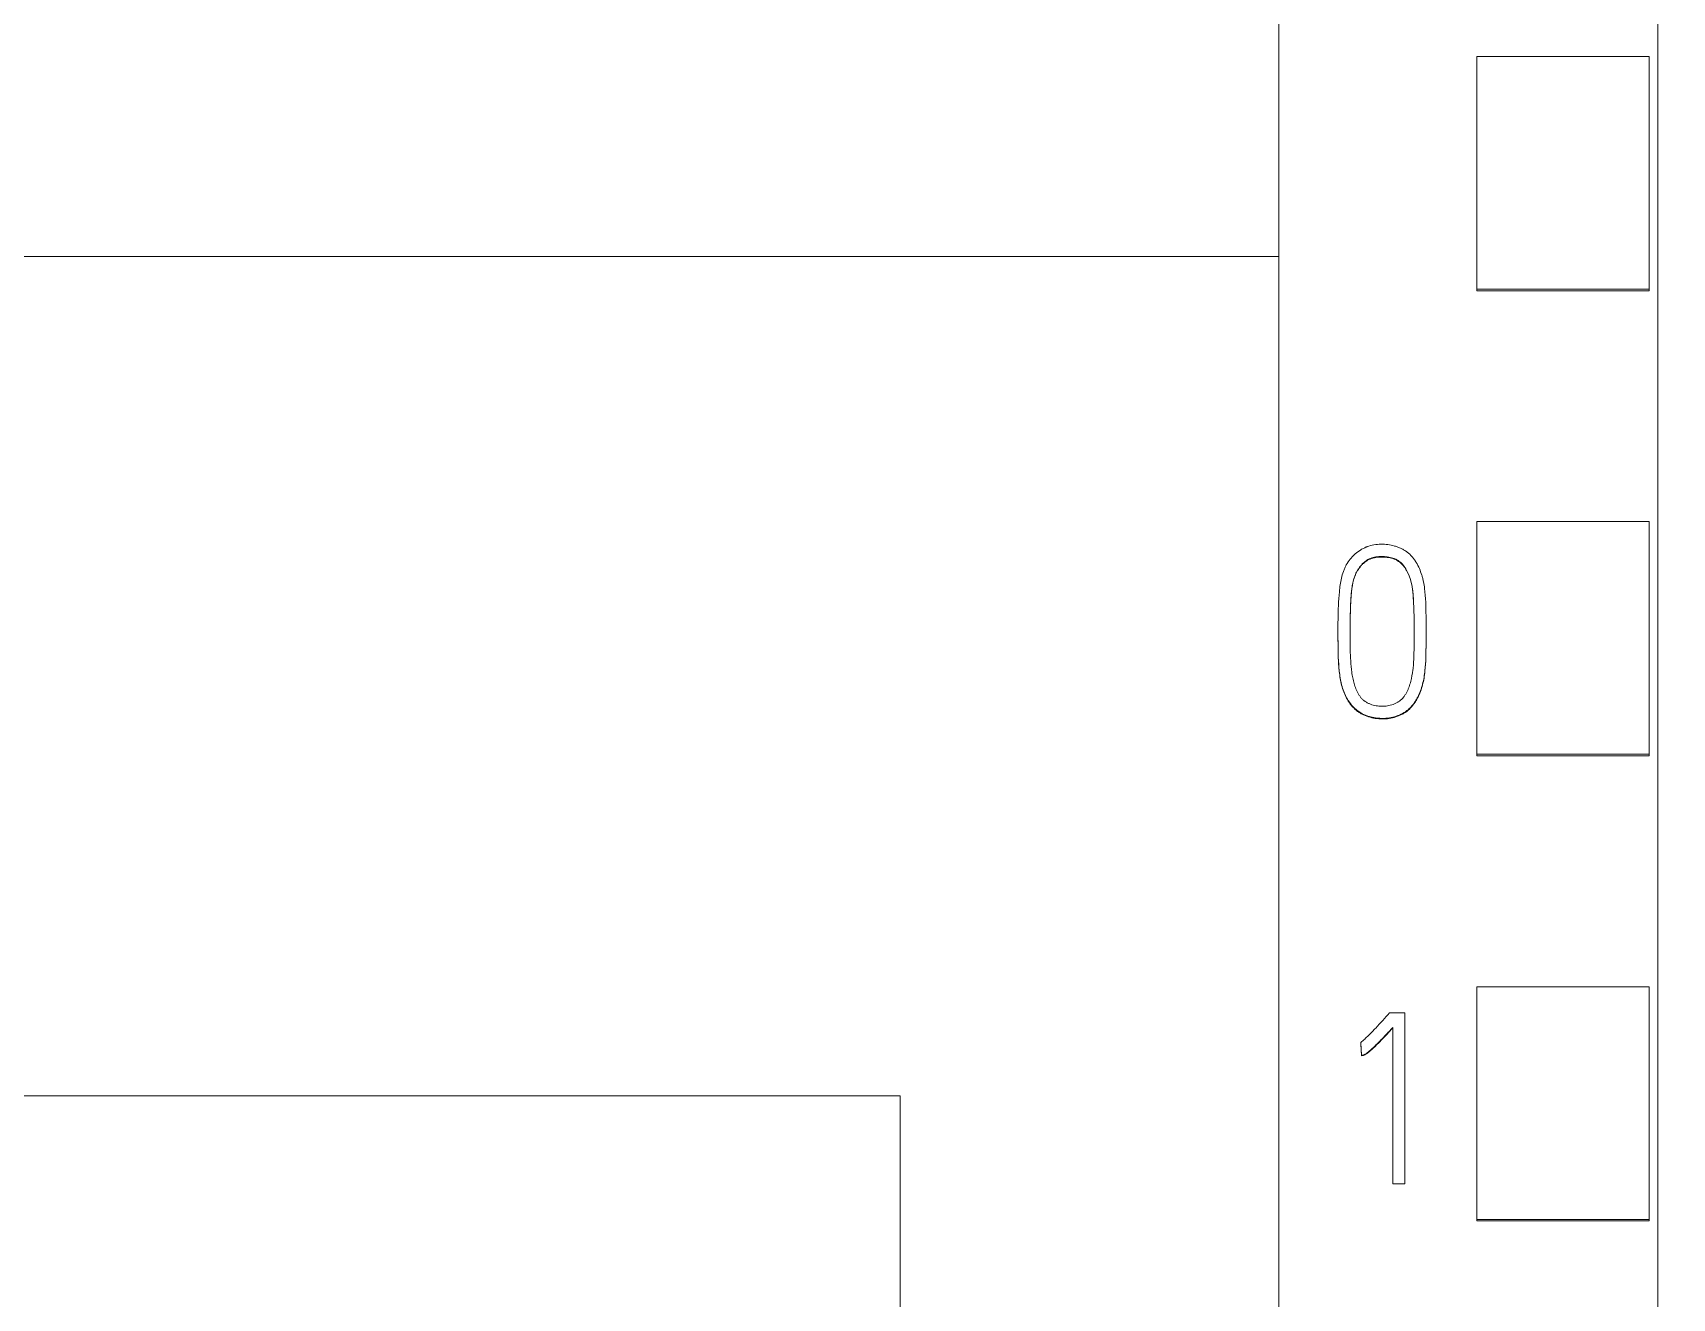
# Model space of a CAD drawing. Header units: millimetres. Extents: x 42151 to 59780, y 37376 to 44547.
# Drawn here: x 47911.75 to 47930.8, y 43239.3 to 43253.99 of the extents above; entities that cross this region are included whole.
import ezdxf

# ---------------------------------------------------------------- set-up
doc = ezdxf.new("R2010")
doc.units = ezdxf.units.MM
doc.set_wipeout_variables(frame=1)
doc.layers.add('000-PI-Oprema', color=30, linetype='Continuous', lineweight=5)
doc.layers.add('SI-ORMAR-Oprema', color=30, linetype='Continuous', lineweight=5)
doc.layers.add('004-PI-DIN Šina', color=3, linetype='Continuous')

# ---------------------------------------------------------------- blocks, each defined once
blk = doc.blocks.new('6ES7513-1AM03-0AB0')
blk.add_wipeout([(-17.4, 66.85), (17.4, 66.85), (17.4, -80.15), (-17.4, -80.15)]).dxf.layer = 'SI-ORMAR-Oprema'
at = {"layer": 'SI-ORMAR-Oprema', "linetype": 'Continuous'}
for p, q in [((17.4, 0), (17.4, 56.125)), ((17.4, 0), (-17.4, 0)), ((17.4, -65.15), (17.4, 0)), ((-13, -9.75), (13, -9.75)), ((13, -9.75), (13, -59.6))]:
    blk.add_line(p, q, dxfattribs=at)
blk = doc.blocks.new('6ES7521-1BL00-0AB0')
at = {"layer": 'SI-ORMAR-Oprema'}
for p, q in [((-18.125, 16.329), (-18.125, -1.738)), ((-29.725, 15.837), (-29.725, 0.893)), ((-25.26, 0.893), (-29.725, 0.893)), ((-25.26, 0.893), (-25.26, -3.943)), ((-23.39, 0.893), (-23.39, -3.943)), ((-18.125, 0.893), (-23.39, 0.893)), ((-18.125, -1.738), (-18.125, -7.528)), ((-29.725, -1.926), (-29.725, -3.719)), ((-25.26, -1.926), (-29.725, -1.926)), ((-18.125, -1.926), (-23.39, -1.926)), ((-28.253, -3.719), (-28.253, -2.349)), ((-28.253, -2.349), (-25.26, -2.349)), ((-23.39, -2.349), (-18.125, -2.349)), ((-28.253, -2.771), (-25.26, -2.771)), ((-28.253, -2.771), (-25.26, -2.771)), ((-23.39, -2.771), (-20.774, -2.771)), ((-23.39, -2.771), (-18.125, -2.771)), ((-20.774, -3.31), (-20.774, -2.771)), ((-20.774, -2.771), (-18.125, -2.771)), ((-20.774, -5.657), (-20.774, -3.31)), ((-20.774, -3.31), (-18.125, -3.31)), ((-29.725, -3.719), (-29.725, -41.071)), ((-28.253, -3.719), (-29.725, -3.719)), ((-25.26, -3.943), (-25.26, -4.62)), ((-25.26, -3.943), (-23.39, -3.943)), ((-23.39, -3.943), (-23.39, -4.62)), ((-25.26, -4.62), (-23.39, -4.62)), ((-25.26, -4.771), (-23.39, -4.771)), ((-20.774, -5.657), (-18.125, -5.657)), ((-27.275, -6.646), (-27.275, -7.846)), ((-21.425, -6.646), (-27.275, -6.646)), ((-21.425, -7.846), (-21.425, -6.646)), ((-18.125, -7.528), (-18.125, -41.098)), ((-27.275, -7.846), (-21.425, -7.846)), ((-26.525, -7.846), (-26.525, -37.796)), ((-22.175, -37.796), (-22.175, -7.846)), ((-25.6, -9.659), (-25.6, -8.684)), ((-25.6, -8.684), (-24.9, -8.684)), ((-24.9, -8.684), (-24.9, -9.659)), ((-23.8, -9.659), (-23.8, -8.684)), ((-23.8, -8.684), (-23.1, -8.684)), ((-23.1, -8.684), (-23.1, -9.659)), ((-24.9, -9.659), (-25.6, -9.659)), ((-23.1, -9.659), (-23.8, -9.659))]:
    blk.add_line(p, q, dxfattribs=at)
for points in [[(-29.725, 0.893), (-29.725, 0.372), (-29.725, -0.775), (-29.725, -1.686), (-29.725, -1.926)], [(-25.26, -4.62), (-25.26, -4.653), (-25.26, -4.709), (-25.26, -4.76), (-25.26, -4.771), (-25.26, -4.771)], [(-23.39, -4.62), (-23.39, -4.653), (-23.39, -4.709), (-23.39, -4.76), (-23.39, -4.771), (-23.39, -4.771)]]:
    blk.add_open_spline(points, degree=3, dxfattribs=at)
blk.add_wipeout([(-17.4, 69.029), (17.4, 69.029), (17.4, -77.971), (-17.4, -77.971)]).dxf.layer = 'SI-ORMAR-Oprema'
blk.add_wipeout([(-17.4, 69.029), (17.4, 69.029), (17.4, -77.971), (-17.4, -77.971)]).dxf.layer = 'SI-ORMAR-Oprema'
for p, q in [((-17.4, 56.709), (-17.4, -56.709)), ((-13, 54.429), (-13, -54.387)), ((-15.1, 1.797), (-15.1, 4.499)), ((-13.1, 4.499), (-15.1, 4.499)), ((-13.1, 1.797), (-13.1, 4.499)), ((-15.1, 1.778), (-15.1, 1.797)), ((-13.1, 1.797), (-15.1, 1.797)), ((-13.1, 1.778), (-15.1, 1.778)), ((-13.1, 1.778), (-13.1, 1.797)), ((-15.1, -3.604), (-15.1, -0.902)), ((-13.1, -0.902), (-15.1, -0.902)), ((-13.1, -3.604), (-13.1, -0.902)), ((-17.4, -1.738), (-18.125, -1.738)), ((-16.715, -2.164), (-16.715, -2.17)), ((-15.691, -2.212), (-15.691, -2.206)), ((-15.1, -3.622), (-15.1, -3.604)), ((-13.1, -3.604), (-15.1, -3.604)), ((-13.1, -3.622), (-13.1, -3.604)), ((-13.1, -3.622), (-15.1, -3.622)), ((-15.1, -9.006), (-15.1, -6.304)), ((-13.1, -6.304), (-15.1, -6.304)), ((-13.1, -9.006), (-13.1, -6.304)), ((-15.939, -6.606), (-16.114, -6.606)), ((-15.939, -8.594), (-15.939, -6.606)), ((-16.078, -6.777), (-16.078, -8.594)), ((-16.45, -6.951), (-16.45, -6.957)), ((-16.441, -7.099), (-16.441, -7.105)), ((-17.4, -7.528), (-18.125, -7.528)), ((-16.078, -8.594), (-15.939, -8.594)), ((-15.1, -9.022), (-15.1, -9.006)), ((-13.1, -9.006), (-15.1, -9.006)), ((-13.1, -9.022), (-15.1, -9.022)), ((-13.1, -9.022), (-13.1, -9.006))]:
    blk.add_line(p, q, dxfattribs=at)
for points, knots in [([(-16.374, -1.192), (-16.348, -1.183), (-16.322, -1.176), (-16.27, -1.166), (-16.243, -1.164), (-16.188, -1.163), (-16.162, -1.165), (-16.108, -1.172), (-16.082, -1.177), (-16.043, -1.189), (-16.03, -1.193), (-16.005, -1.203), (-15.98, -1.213), (-15.956, -1.226), (-15.939, -1.236), (-15.933, -1.24), (-15.922, -1.247), (-15.917, -1.251), (-15.89, -1.272), (-15.87, -1.29), (-15.844, -1.321), (-15.836, -1.331), (-15.82, -1.353), (-15.812, -1.364), (-15.791, -1.399), (-15.779, -1.423), (-15.758, -1.472), (-15.749, -1.497), (-15.737, -1.536), (-15.733, -1.549), (-15.727, -1.575), (-15.718, -1.614), (-15.703, -1.705), (-15.698, -1.784), (-15.693, -1.89), (-15.692, -1.943), (-15.691, -2.049), (-15.691, -2.102), (-15.691, -2.208), (-15.691, -2.314), (-15.692, -2.42), (-15.696, -2.526), (-15.698, -2.579), (-15.709, -2.684), (-15.718, -2.737), (-15.735, -2.802), (-15.738, -2.815), (-15.747, -2.841), (-15.751, -2.853), (-15.765, -2.891), (-15.776, -2.916), (-15.794, -2.952), (-15.801, -2.964), (-15.815, -2.987), (-15.822, -2.998), (-15.845, -3.031), (-15.863, -3.052), (-15.892, -3.08), (-15.902, -3.088), (-15.918, -3.101), (-15.923, -3.105), (-15.935, -3.113), (-15.94, -3.116), (-15.969, -3.134), (-15.993, -3.146), (-16.031, -3.16), (-16.044, -3.165), (-16.07, -3.172), (-16.084, -3.175), (-16.123, -3.183), (-16.15, -3.186), (-16.19, -3.187), (-16.204, -3.187), (-16.231, -3.186), (-16.245, -3.185), (-16.285, -3.181), (-16.312, -3.176), (-16.351, -3.166), (-16.363, -3.162), (-16.389, -3.153), (-16.402, -3.147), (-16.439, -3.13), (-16.462, -3.117), (-16.495, -3.093), (-16.505, -3.084), (-16.526, -3.066), (-16.535, -3.057), (-16.563, -3.027), (-16.579, -3.005), (-16.601, -2.971), (-16.608, -2.959), (-16.621, -2.935), (-16.627, -2.923), (-16.643, -2.887), (-16.653, -2.861), (-16.665, -2.823), (-16.669, -2.81), (-16.675, -2.784), (-16.678, -2.77), (-16.687, -2.731), (-16.691, -2.704), (-16.709, -2.571), (-16.712, -2.464), (-16.714, -2.304), (-16.715, -2.25), (-16.715, -2.143), (-16.715, -2.09), (-16.713, -1.982), (-16.712, -1.929), (-16.707, -1.822), (-16.704, -1.769), (-16.693, -1.663), (-16.686, -1.61), (-16.668, -1.532), (-16.661, -1.506), (-16.647, -1.467), (-16.642, -1.454), (-16.631, -1.429), (-16.625, -1.417), (-16.605, -1.381), (-16.59, -1.358), (-16.564, -1.326), (-16.554, -1.315), (-16.535, -1.295), (-16.525, -1.286), (-16.494, -1.259), (-16.472, -1.243), (-16.437, -1.221), (-16.424, -1.215), (-16.406, -1.206), (-16.396, -1.201), (-16.385, -1.197), (-16.38, -1.195), (-16.377, -1.193), (-16.375, -1.193), (-16.374, -1.192)], [0, 0, 0, 0, 0.015625, 0.015625, 0.03125, 0.03125, 0.046875, 0.046875, 0.0625, 0.0625, 0.070313, 0.070313, 0.078125, 0.085938, 0.085938, 0.089844, 0.089844, 0.09375, 0.09375, 0.109375, 0.109375, 0.117188, 0.117188, 0.125, 0.125, 0.140625, 0.140625, 0.15625, 0.15625, 0.164063, 0.164063, 0.171875, 0.1875, 0.21875, 0.21875, 0.25, 0.25, 0.28125, 0.28125, 0.3125, 0.34375, 0.34375, 0.375, 0.375, 0.40625, 0.40625, 0.414063, 0.414063, 0.421875, 0.421875, 0.4375, 0.4375, 0.445313, 0.445313, 0.453125, 0.453125, 0.46875, 0.46875, 0.476563, 0.476563, 0.480469, 0.480469, 0.484375, 0.484375, 0.5, 0.5, 0.507813, 0.507813, 0.515625, 0.515625, 0.53125, 0.53125, 0.539063, 0.539063, 0.546875, 0.546875, 0.5625, 0.5625, 0.570313, 0.570313, 0.578125, 0.578125, 0.59375, 0.59375, 0.601563, 0.601563, 0.609375, 0.609375, 0.625, 0.625, 0.632813, 0.632813, 0.640625, 0.640625, 0.65625, 0.65625, 0.664063, 0.664063, 0.671875, 0.671875, 0.6875, 0.6875, 0.75, 0.75, 0.78125, 0.78125, 0.8125, 0.8125, 0.84375, 0.84375, 0.875, 0.875, 0.90625, 0.90625, 0.921875, 0.921875, 0.929688, 0.929688, 0.9375, 0.9375, 0.953125, 0.953125, 0.960938, 0.960938, 0.96875, 0.96875, 0.984375, 0.984375, 0.992188, 0.992188, 0.996094, 0.998047, 0.999023, 0.999023, 1, 1, 1, 1]), ([(-16.031, -1.345), (-16.011, -1.356), (-15.993, -1.37), (-15.961, -1.401), (-15.947, -1.419), (-15.922, -1.456), (-15.911, -1.475), (-15.892, -1.515), (-15.883, -1.536), (-15.862, -1.6), (-15.853, -1.644), (-15.845, -1.71), (-15.843, -1.732), (-15.839, -1.777), (-15.838, -1.799), (-15.833, -1.911), (-15.83, -2), (-15.829, -2.179), (-15.83, -2.268), (-15.831, -2.402), (-15.832, -2.469), (-15.836, -2.536), (-15.839, -2.581), (-15.842, -2.603), (-15.85, -2.67), (-15.858, -2.713), (-15.875, -2.778), (-15.881, -2.799), (-15.892, -2.831), (-15.896, -2.842), (-15.905, -2.862), (-15.915, -2.882), (-15.926, -2.902), (-15.938, -2.921), (-15.945, -2.93), (-15.966, -2.956), (-15.981, -2.972), (-16.009, -2.992), (-16.018, -2.998), (-16.038, -3.009), (-16.048, -3.014), (-16.069, -3.023), (-16.079, -3.027), (-16.101, -3.033), (-16.112, -3.036), (-16.145, -3.043), (-16.167, -3.045), (-16.2, -3.046), (-16.212, -3.046), (-16.234, -3.045), (-16.245, -3.044), (-16.278, -3.04), (-16.3, -3.035), (-16.332, -3.025), (-16.343, -3.021), (-16.364, -3.011), (-16.384, -3.001), (-16.402, -2.989), (-16.415, -2.978), (-16.42, -2.974), (-16.428, -2.967), (-16.432, -2.963), (-16.444, -2.951), (-16.451, -2.942), (-16.464, -2.924), (-16.47, -2.915), (-16.488, -2.886), (-16.497, -2.865), (-16.514, -2.824), (-16.521, -2.803), (-16.53, -2.771), (-16.533, -2.76), (-16.538, -2.738), (-16.546, -2.705), (-16.551, -2.673), (-16.56, -2.607), (-16.564, -2.563), (-16.572, -2.431), (-16.573, -2.343), (-16.573, -2.211), (-16.573, -2.167), (-16.572, -2.079), (-16.572, -1.946), (-16.567, -1.814), (-16.557, -1.704), (-16.554, -1.682), (-16.547, -1.639), (-16.543, -1.617), (-16.536, -1.585), (-16.533, -1.574), (-16.526, -1.553), (-16.523, -1.542), (-16.511, -1.511), (-16.502, -1.492), (-16.486, -1.463), (-16.48, -1.454), (-16.467, -1.436), (-16.461, -1.427), (-16.44, -1.401), (-16.424, -1.385), (-16.399, -1.364), (-16.39, -1.357), (-16.371, -1.345), (-16.362, -1.34), (-16.332, -1.326), (-16.311, -1.319), (-16.268, -1.31), (-16.246, -1.308), (-16.202, -1.306), (-16.18, -1.307), (-16.136, -1.312), (-16.114, -1.316), (-16.082, -1.324), (-16.071, -1.327), (-16.056, -1.333), (-16.051, -1.335), (-16.043, -1.339), (-16.041, -1.34), (-16.036, -1.342), (-16.033, -1.344), (-16.031, -1.345)], [0, 0, 0, 0, 0.015625, 0.015625, 0.03125, 0.03125, 0.046875, 0.046875, 0.0625, 0.0625, 0.09375, 0.09375, 0.109375, 0.109375, 0.125, 0.125, 0.1875, 0.1875, 0.25, 0.25, 0.28125, 0.296875, 0.296875, 0.3125, 0.3125, 0.34375, 0.34375, 0.359375, 0.359375, 0.367188, 0.367188, 0.375, 0.382813, 0.382813, 0.390625, 0.390625, 0.40625, 0.40625, 0.414063, 0.414063, 0.421875, 0.421875, 0.429688, 0.429688, 0.4375, 0.4375, 0.453125, 0.453125, 0.460938, 0.460938, 0.46875, 0.46875, 0.484375, 0.484375, 0.492188, 0.492188, 0.5, 0.507813, 0.507813, 0.511719, 0.511719, 0.515625, 0.515625, 0.523438, 0.523438, 0.53125, 0.53125, 0.546875, 0.546875, 0.5625, 0.5625, 0.570313, 0.570313, 0.578125, 0.59375, 0.59375, 0.625, 0.625, 0.6875, 0.6875, 0.71875, 0.71875, 0.75, 0.8125, 0.8125, 0.828125, 0.828125, 0.84375, 0.84375, 0.851563, 0.851563, 0.859375, 0.859375, 0.875, 0.875, 0.882813, 0.882813, 0.890625, 0.890625, 0.90625, 0.90625, 0.914063, 0.914063, 0.921875, 0.921875, 0.9375, 0.9375, 0.953125, 0.953125, 0.96875, 0.96875, 0.984375, 0.984375, 0.992187, 0.992187, 0.996094, 0.996094, 0.998047, 0.998047, 1, 1, 1, 1]), ([(-16.031, -1.351), (-16.051, -1.34), (-16.072, -1.333), (-16.104, -1.324), (-16.115, -1.322), (-16.137, -1.318), (-16.148, -1.317), (-16.181, -1.314), (-16.204, -1.313), (-16.248, -1.314), (-16.27, -1.316), (-16.303, -1.324), (-16.314, -1.327), (-16.335, -1.334), (-16.346, -1.338), (-16.366, -1.348), (-16.375, -1.354), (-16.394, -1.367), (-16.403, -1.373), (-16.42, -1.388), (-16.428, -1.396), (-16.444, -1.412), (-16.451, -1.421), (-16.472, -1.447), (-16.484, -1.466), (-16.5, -1.496), (-16.505, -1.506), (-16.514, -1.526), (-16.518, -1.537), (-16.53, -1.568), (-16.536, -1.59), (-16.55, -1.655), (-16.556, -1.699), (-16.564, -1.788), (-16.567, -1.832), (-16.57, -1.921), (-16.571, -1.966), (-16.572, -2.055), (-16.573, -2.099), (-16.573, -2.182), (-16.573, -2.221), (-16.573, -2.259)], [0, 0, 0, 0, 0.050692, 0.050692, 0.076038, 0.076038, 0.101384, 0.101384, 0.152076, 0.152076, 0.202768, 0.202768, 0.228114, 0.228114, 0.25346, 0.25346, 0.278806, 0.278806, 0.304152, 0.304152, 0.329498, 0.329498, 0.354844, 0.354844, 0.405536, 0.405536, 0.430882, 0.430882, 0.456228, 0.456228, 0.506919, 0.506919, 0.608303, 0.608303, 0.709687, 0.709687, 0.811071, 0.811071, 0.912455, 0.912455, 1, 1, 1, 1]), ([(-15.829, -2.163), (-15.829, -2.138), (-15.829, -2.112), (-15.83, -1.998), (-15.833, -1.909), (-15.84, -1.777), (-15.842, -1.733), (-15.854, -1.646), (-15.863, -1.603), (-15.88, -1.551), (-15.884, -1.541), (-15.893, -1.52), (-15.897, -1.51), (-15.912, -1.48), (-15.922, -1.461), (-15.941, -1.433), (-15.948, -1.424), (-15.962, -1.407), (-15.977, -1.391), (-15.994, -1.376), (-16.007, -1.366), (-16.012, -1.363), (-16.021, -1.357), (-16.026, -1.354), (-16.031, -1.351)], [0, 0, 0, 0, 0.088977, 0.088977, 0.392651, 0.392651, 0.544488, 0.544488, 0.696326, 0.696326, 0.734285, 0.734285, 0.772244, 0.772244, 0.848163, 0.848163, 0.886122, 0.886122, 0.924081, 0.962041, 0.962041, 0.98102, 0.98102, 1, 1, 1, 1]), ([(-16.715, -2.17), (-16.715, -2.234), (-16.714, -2.297), (-16.713, -2.415), (-16.712, -2.469), (-16.708, -2.549), (-16.706, -2.576), (-16.701, -2.63), (-16.698, -2.656), (-16.688, -2.737), (-16.677, -2.789), (-16.657, -2.854), (-16.653, -2.867), (-16.643, -2.892), (-16.638, -2.904), (-16.622, -2.941), (-16.609, -2.964), (-16.587, -2.998), (-16.58, -3.009), (-16.563, -3.031), (-16.555, -3.041), (-16.528, -3.071), (-16.508, -3.09), (-16.475, -3.113), (-16.464, -3.121), (-16.441, -3.135), (-16.429, -3.141), (-16.392, -3.158), (-16.367, -3.167), (-16.327, -3.178), (-16.314, -3.181), (-16.288, -3.186), (-16.274, -3.188), (-16.234, -3.193), (-16.207, -3.194), (-16.166, -3.193), (-16.153, -3.192), (-16.126, -3.189), (-16.113, -3.187), (-16.073, -3.179), (-16.048, -3.172), (-16.01, -3.158), (-15.997, -3.153), (-15.972, -3.141), (-15.961, -3.135), (-15.926, -3.114), (-15.904, -3.098), (-15.865, -3.06), (-15.847, -3.04), (-15.824, -3.007), (-15.816, -2.996), (-15.802, -2.972), (-15.795, -2.961), (-15.777, -2.925), (-15.766, -2.9), (-15.747, -2.85), (-15.739, -2.824), (-15.725, -2.772), (-15.719, -2.746), (-15.71, -2.693), (-15.699, -2.613), (-15.696, -2.533), (-15.692, -2.426), (-15.691, -2.337), (-15.691, -2.248), (-15.691, -2.211)], [0, 0, 0, 0, 0.074801, 0.074801, 0.137845, 0.137845, 0.169367, 0.169367, 0.200889, 0.200889, 0.263933, 0.263933, 0.279694, 0.279694, 0.295455, 0.295455, 0.326976, 0.326976, 0.342737, 0.342737, 0.358498, 0.358498, 0.39002, 0.39002, 0.405781, 0.405781, 0.421542, 0.421542, 0.453064, 0.453064, 0.468825, 0.468825, 0.484586, 0.484586, 0.516108, 0.516108, 0.531869, 0.531869, 0.54763, 0.54763, 0.579151, 0.579151, 0.594912, 0.594912, 0.610673, 0.610673, 0.642195, 0.642195, 0.673717, 0.673717, 0.689478, 0.689478, 0.705239, 0.705239, 0.736761, 0.736761, 0.768283, 0.768283, 0.799805, 0.799805, 0.831326, 0.89437, 0.89437, 0.957414, 1, 1, 1, 1]), ([(-16.114, -6.606), (-16.14, -6.636), (-16.167, -6.665), (-16.222, -6.725), (-16.249, -6.754), (-16.29, -6.798), (-16.304, -6.813), (-16.332, -6.842), (-16.346, -6.856), (-16.375, -6.884), (-16.389, -6.898), (-16.419, -6.925), (-16.434, -6.938), (-16.45, -6.951)], [0, 0, 0, 0, 0.25, 0.25, 0.5, 0.5, 0.625, 0.625, 0.75, 0.75, 0.875, 0.875, 1, 1, 1, 1]), ([(-16.441, -7.099), (-16.436, -7.099), (-16.431, -7.098), (-16.421, -7.096), (-16.416, -7.094), (-16.406, -7.091), (-16.401, -7.089), (-16.393, -7.083), (-16.388, -7.081), (-16.376, -7.072), (-16.367, -7.066), (-16.351, -7.053), (-16.344, -7.046), (-16.321, -7.026), (-16.306, -7.012), (-16.276, -6.984), (-16.262, -6.969), (-16.218, -6.926), (-16.19, -6.896), (-16.134, -6.837), (-16.106, -6.807), (-16.078, -6.777)], [0, 0, 0, 0, 0.03125, 0.03125, 0.0625, 0.0625, 0.09375, 0.09375, 0.125, 0.125, 0.1875, 0.1875, 0.25, 0.25, 0.375, 0.375, 0.5, 0.5, 0.75, 0.75, 1, 1, 1, 1]), ([(-16.078, -6.783), (-16.106, -6.813), (-16.134, -6.843), (-16.19, -6.903), (-16.218, -6.932), (-16.262, -6.976), (-16.276, -6.99), (-16.306, -7.018), (-16.321, -7.032), (-16.344, -7.052), (-16.352, -7.059), (-16.368, -7.072), (-16.376, -7.078), (-16.388, -7.087), (-16.393, -7.09), (-16.401, -7.095), (-16.406, -7.097), (-16.416, -7.101), (-16.421, -7.102), (-16.431, -7.104), (-16.436, -7.105), (-16.441, -7.105)], [0, 0, 0, 0, 0.25, 0.25, 0.5, 0.5, 0.625, 0.625, 0.75, 0.75, 0.8125, 0.8125, 0.875, 0.875, 0.90625, 0.90625, 0.9375, 0.9375, 0.96875, 0.96875, 1, 1, 1, 1])]:
    blk.add_open_spline(points, degree=3, knots=knots, dxfattribs=at)
for points, weights in [([(-16.45, -6.951), (-16.445, -7.025), (-16.441, -7.099)], [0.499999983833, 0.500000016167, 0.499999983833]), ([(-16.441, -7.105), (-16.445, -7.031), (-16.45, -6.957)], [0.499999983692, 0.500000016308, 0.499999983692])]:
    blk.add_rational_spline(points, weights, degree=2, dxfattribs=at)
blk = doc.blocks.new('*U117')
at = {"layer": '004-PI-DIN Šina'}
for points in [[(-186.407, 2.75), (-186.53, 2.75), (-186.654, 2.75), (-186.777, 2.75)], [(-186.407, 0.355), (-186.407, 1.153), (-186.407, 1.952), (-186.407, 2.75)], [(-186.045, 0.355), (-185.761, 1.153), (-185.477, 1.952), (-185.193, 2.75)], [(-185.193, 2.75), (-185.077, 2.75), (-184.96, 2.75), (-184.843, 2.75)], [(-184.843, 2.75), (-184.557, 1.952), (-184.271, 1.153), (-183.984, 0.355)], [(-184.13, 2.522), (-184.13, 2.598), (-184.13, 2.674), (-184.13, 2.75)], [(-184.13, 2.75), (-183.568, 2.75), (-183.006, 2.75), (-182.444, 2.75)], [(-182.444, 2.75), (-182.444, 2.674), (-182.444, 2.598), (-182.444, 2.522)], [(-182.084, 0.355), (-182.084, 1.153), (-182.084, 1.952), (-182.084, 2.75)], [(-182.084, 2.75), (-181.992, 2.75), (-181.899, 2.75), (-181.807, 2.75)], [(-181.807, 2.75), (-181.807, 1.952), (-181.807, 1.153), (-181.807, 0.355)], [(-177.151, 2.429), (-177.132, 2.512), (-177.114, 2.595), (-177.095, 2.678)], [(-176.593, 2.522), (-176.593, 2.598), (-176.593, 2.674), (-176.593, 2.75)], [(-176.593, 2.75), (-176.074, 2.75), (-175.556, 2.75), (-175.038, 2.75)], [(-175.038, 2.75), (-175.038, 2.674), (-175.038, 2.598), (-175.038, 2.522)], [(-183.43, 2.522), (-183.663, 2.522), (-183.897, 2.522), (-184.13, 2.522)], [(-183.43, 0.355), (-183.43, 1.077), (-183.43, 1.799), (-183.43, 2.522)], [(-182.444, 2.522), (-182.68, 2.522), (-182.916, 2.522), (-183.152, 2.522)], [(-183.152, 2.522), (-183.152, 1.799), (-183.152, 1.077), (-183.152, 0.355)], [(-179.56, 2.635), (-179.59, 2.561), (-179.62, 2.488), (-179.649, 2.414)], [(-175.322, 2.522), (-175.745, 2.522), (-176.169, 2.522), (-176.593, 2.522)], [(-176.382, 0.355), (-176.028, 1.077), (-175.675, 1.799), (-175.322, 2.522)], [(-175.038, 2.522), (-175.384, 1.799), (-175.731, 1.077), (-176.077, 0.355)], [(-185.387, 1.422), (-185.145, 1.422), (-184.903, 1.422), (-184.661, 1.422)], [(-185.47, 1.193), (-185.568, 0.914), (-185.667, 0.634), (-185.765, 0.355)], [(-184.578, 1.193), (-184.875, 1.193), (-185.173, 1.193), (-185.47, 1.193)], [(-184.283, 0.355), (-184.382, 0.634), (-184.48, 0.914), (-184.578, 1.193)], [(-179.616, 0.676), (-179.593, 0.602), (-179.57, 0.528), (-179.547, 0.454)], [(-178.352, 0.669), (-178.363, 0.589), (-178.375, 0.508), (-178.387, 0.428)], [(-186.685, 0.355), (-186.592, 0.355), (-186.499, 0.355), (-186.407, 0.355)], [(-185.765, 0.355), (-185.858, 0.355), (-185.952, 0.355), (-186.045, 0.355)], [(-183.984, 0.355), (-184.084, 0.355), (-184.184, 0.355), (-184.283, 0.355)], [(-183.152, 0.355), (-183.245, 0.355), (-183.338, 0.355), (-183.43, 0.355)], [(-181.807, 0.355), (-181.899, 0.355), (-181.992, 0.355), (-182.084, 0.355)], [(-176.077, 0.355), (-176.179, 0.355), (-176.28, 0.355), (-176.382, 0.355)], [(-184.445, -1.987), (-184.164, -1.809), (-183.884, -1.631), (-183.603, -1.453)], [(-183.603, -1.453), (-183.496, -1.453), (-183.389, -1.453), (-183.282, -1.453)], [(-183.282, -1.453), (-183.282, -2.517), (-183.282, -3.581), (-183.282, -4.645)], [(-182.21, -4.648), (-181.831, -3.583), (-181.452, -2.518), (-181.074, -1.453)], [(-181.074, -1.453), (-180.918, -1.453), (-180.762, -1.453), (-180.607, -1.453)], [(-180.607, -1.453), (-180.225, -2.518), (-179.843, -3.583), (-179.461, -4.648)], [(-178.983, -4.648), (-178.983, -3.583), (-178.983, -2.518), (-178.983, -1.453)], [(-178.983, -1.453), (-178.421, -1.453), (-177.859, -1.453), (-177.297, -1.453)], [(-177.297, -1.453), (-177.297, -1.554), (-177.297, -1.656), (-177.297, -1.757)], [(-183.639, -1.853), (-183.856, -1.992), (-184.073, -2.13), (-184.29, -2.268)], [(-183.639, -4.645), (-183.639, -3.715), (-183.639, -2.784), (-183.639, -1.853)], [(-178.613, -1.757), (-178.613, -2.13), (-178.613, -2.503), (-178.613, -2.875)], [(-177.297, -1.757), (-177.736, -1.757), (-178.174, -1.757), (-178.613, -1.757)], [(-184.29, -2.268), (-184.342, -2.174), (-184.393, -2.081), (-184.445, -1.987)], [(-178.613, -2.875), (-178.196, -2.875), (-177.779, -2.875), (-177.362, -2.875)], [(-177.362, -2.875), (-177.362, -2.977), (-177.362, -3.078), (-177.362, -3.18)], [(-186.2, -3.496), (-186.2, -3.402), (-186.2, -3.308), (-186.2, -3.215)], [(-186.2, -3.215), (-185.845, -3.215), (-185.49, -3.215), (-185.134, -3.215)], [(-185.134, -3.215), (-185.134, -3.308), (-185.134, -3.402), (-185.134, -3.496)], [(-181.332, -3.225), (-181.009, -3.225), (-180.686, -3.225), (-180.363, -3.225)], [(-178.613, -3.18), (-178.613, -3.568), (-178.613, -3.955), (-178.613, -4.343)], [(-177.362, -3.18), (-177.779, -3.18), (-178.196, -3.18), (-178.613, -3.18)], [(-170.383, -3.216), (-170.738, -3.216), (-171.093, -3.216), (-171.449, -3.216)], [(-171.449, -3.216), (-171.449, -3.31), (-171.449, -3.404), (-171.449, -3.497)], [(-170.383, -3.497), (-170.383, -3.404), (-170.383, -3.31), (-170.383, -3.216)], [(-185.134, -3.496), (-185.49, -3.496), (-185.845, -3.496), (-186.2, -3.496)], [(-181.443, -3.529), (-181.574, -3.902), (-181.705, -4.275), (-181.836, -4.648)], [(-180.252, -3.529), (-180.649, -3.529), (-181.046, -3.529), (-181.443, -3.529)], [(-179.86, -4.648), (-179.991, -4.275), (-180.122, -3.902), (-180.252, -3.529)], [(-171.449, -3.497), (-171.093, -3.497), (-170.738, -3.497), (-170.383, -3.497)], [(-178.613, -4.343), (-178.152, -4.343), (-177.69, -4.343), (-177.229, -4.343)], [(-177.229, -4.343), (-177.229, -4.445), (-177.229, -4.546), (-177.229, -4.648)], [(-183.282, -4.645), (-183.401, -4.645), (-183.52, -4.645), (-183.639, -4.645)], [(-181.836, -4.648), (-181.96, -4.648), (-182.085, -4.648), (-182.21, -4.648)], [(-179.461, -4.648), (-179.594, -4.648), (-179.727, -4.648), (-179.86, -4.648)], [(-177.229, -4.648), (-177.814, -4.648), (-178.398, -4.648), (-178.983, -4.648)]]:
    blk.add_open_spline(points, degree=3, dxfattribs=at)
for points, knots in [([(-179.547, 0.454), (-179.627, 0.422), (-179.826, 0.358), (-180.165, 0.304), (-180.575, 0.347), (-180.962, 0.568), (-181.225, 0.947), (-181.327, 1.417), (-181.296, 1.923), (-181.089, 2.396), (-180.737, 2.691), (-180.352, 2.795), (-179.955, 2.779), (-179.697, 2.7), (-179.56, 2.635)], [0, 0, 0, 0, 0.050876, 0.12495, 0.202912, 0.292222, 0.381058, 0.469234, 0.574453, 0.679046, 0.767278, 0.837728, 0.912541, 1, 1, 1, 1]), ([(-177.095, 2.678), (-177.225, 2.728), (-177.519, 2.794), (-177.948, 2.787), (-178.27, 2.585), (-178.418, 2.304), (-178.432, 1.942), (-178.174, 1.638), (-177.832, 1.494), (-177.522, 1.367), (-177.271, 1.156), (-177.266, 0.876), (-177.375, 0.669), (-177.583, 0.556), (-177.816, 0.542), (-178.08, 0.581), (-178.255, 0.632), (-178.352, 0.669)], [0, 0, 0, 0, 0.085446, 0.194849, 0.260015, 0.315567, 0.391521, 0.474159, 0.549113, 0.625551, 0.689456, 0.740358, 0.790082, 0.830747, 0.884399, 0.934967, 1, 1, 1, 1]), ([(-185.021, 2.514), (-185.061, 2.377), (-185.111, 2.222), (-185.24, 1.84), (-185.315, 1.631), (-185.387, 1.422)], [0, 0, 0, 0, 0.450902, 0.450902, 1, 1, 1, 1]), ([(-184.661, 1.422), (-184.732, 1.632), (-184.803, 1.842), (-184.928, 2.213), (-184.978, 2.367), (-185.021, 2.514)], [0, 0, 0, 0, 0.565723, 0.565723, 1, 1, 1, 1]), ([(-179.649, 2.414), (-179.741, 2.461), (-179.934, 2.531), (-180.246, 2.574), (-180.585, 2.499), (-180.905, 2.18), (-181.045, 1.665), (-180.991, 1.134), (-180.768, 0.737), (-180.423, 0.546), (-180.021, 0.542), (-179.759, 0.61), (-179.616, 0.676)], [0, 0, 0, 0, 0.074536, 0.153187, 0.230154, 0.322628, 0.472139, 0.609578, 0.710585, 0.79623, 0.888039, 1, 1, 1, 1]), ([(-178.387, 0.428), (-178.347, 0.415), (-178.204, 0.373), (-177.965, 0.324), (-177.674, 0.315), (-177.364, 0.372), (-177.082, 0.57), (-176.958, 0.927), (-177.004, 1.292), (-177.274, 1.572), (-177.622, 1.725), (-177.987, 1.846), (-178.153, 2.16), (-178.061, 2.426), (-177.847, 2.548), (-177.616, 2.563), (-177.383, 2.524), (-177.232, 2.469), (-177.151, 2.429)], [0, 0, 0, 0, 0.026894, 0.094967, 0.154803, 0.211188, 0.294778, 0.35877, 0.443677, 0.514452, 0.595528, 0.686195, 0.750708, 0.797186, 0.850716, 0.897088, 0.943378, 1, 1, 1, 1]), ([(-175.975, -2.99), (-176.168, -2.905), (-176.308, -2.818), (-176.533, -2.593), (-176.6, -2.419), (-176.6, -1.954), (-176.508, -1.757), (-176.141, -1.477), (-175.906, -1.407), (-175.33, -1.407), (-175.093, -1.478), (-174.73, -1.756), (-174.642, -1.95), (-174.642, -2.435), (-174.735, -2.623), (-174.988, -2.818), (-175.09, -2.879), (-175.228, -2.948)], [0, 0, 0, 0, 0.082126, 0.082126, 0.208054, 0.208054, 0.359775, 0.359775, 0.511159, 0.511159, 0.664783, 0.664783, 0.813154, 0.813154, 0.951033, 0.951033, 1, 1, 1, 1]), ([(-172.725, -1.428), (-172.909, -1.391), (-173.292, -1.408), (-173.799, -1.709), (-174.005, -2.269), (-174.068, -2.814), (-174.064, -3.33), (-174.005, -3.792), (-173.861, -4.239), (-173.565, -4.567), (-173.109, -4.707), (-172.632, -4.702), (-172.211, -4.439), (-171.936, -3.938), (-171.861, -3.376), (-171.863, -2.727), (-171.933, -2.261), (-172.084, -1.871), (-172.319, -1.562), (-172.587, -1.456), (-172.725, -1.428)], [0, 0, 0, 0, 0.0625, 0.125, 0.1875, 0.25, 0.3125, 0.359375, 0.40625, 0.46875, 0.5, 0.5625, 0.625, 0.65625, 0.75, 0.8125, 0.875, 0.90625, 0.953125, 1, 1, 1, 1]), ([(-168.631, -1.428), (-168.815, -1.391), (-169.198, -1.408), (-169.704, -1.709), (-169.911, -2.269), (-169.974, -2.814), (-169.969, -3.33), (-169.911, -3.792), (-169.767, -4.239), (-169.47, -4.567), (-169.015, -4.707), (-168.537, -4.702), (-168.117, -4.439), (-167.842, -3.938), (-167.767, -3.376), (-167.769, -2.727), (-167.839, -2.261), (-167.99, -1.871), (-168.225, -1.562), (-168.493, -1.456), (-168.631, -1.428)], [0, 0, 0, 0, 0.0625, 0.125, 0.1875, 0.25, 0.3125, 0.359375, 0.40625, 0.46875, 0.5, 0.5625, 0.625, 0.65625, 0.75, 0.8125, 0.875, 0.90625, 0.953125, 1, 1, 1, 1]), ([(-175.528, -2.824), (-175.521, -2.825), (-175.506, -2.824), (-175.482, -2.809), (-175.444, -2.793), (-175.391, -2.762), (-175.317, -2.72), (-175.233, -2.658), (-175.135, -2.568), (-175.047, -2.44), (-175.002, -2.252), (-175.015, -2.079), (-175.085, -1.92), (-175.197, -1.812), (-175.37, -1.728), (-175.56, -1.699), (-175.75, -1.705), (-175.918, -1.745), (-176.07, -1.827), (-176.188, -1.957), (-176.232, -2.127), (-176.232, -2.298), (-176.169, -2.466), (-176.056, -2.57), (-175.943, -2.641), (-175.843, -2.694), (-175.757, -2.733), (-175.687, -2.763), (-175.639, -2.782), (-175.599, -2.798), (-175.57, -2.809), (-175.548, -2.816), (-175.535, -2.823), (-175.528, -2.824)], [0, 0, 0, 0, 0.005859, 0.011719, 0.023438, 0.039062, 0.0625, 0.09375, 0.125, 0.171875, 0.21875, 0.28125, 0.3125, 0.359375, 0.40625, 0.46875, 0.515625, 0.5625, 0.609375, 0.65625, 0.703125, 0.75, 0.796875, 0.84375, 0.875, 0.90625, 0.9375, 0.953125, 0.96875, 0.980469, 0.988281, 0.994141, 1, 1, 1, 1]), ([(-172.395, -2.074), (-172.46, -1.947), (-172.635, -1.748), (-173.005, -1.688), (-173.367, -1.795), (-173.628, -2.206), (-173.683, -2.704), (-173.689, -3.269), (-173.657, -3.762), (-173.45, -4.24), (-173.035, -4.436), (-172.589, -4.337), (-172.327, -3.956), (-172.26, -3.54), (-172.235, -3.115), (-172.243, -2.726), (-172.287, -2.374), (-172.346, -2.169), (-172.395, -2.074)], [0, 0, 0, 0, 0.0625, 0.109375, 0.15625, 0.21875, 0.3125, 0.375, 0.46875, 0.53125, 0.59375, 0.65625, 0.71875, 0.78125, 0.84375, 0.90625, 0.953125, 1, 1, 1, 1]), ([(-168.301, -2.074), (-168.366, -1.947), (-168.541, -1.748), (-168.911, -1.688), (-169.273, -1.795), (-169.534, -2.206), (-169.589, -2.704), (-169.595, -3.269), (-169.563, -3.762), (-169.356, -4.24), (-168.941, -4.436), (-168.495, -4.337), (-168.233, -3.956), (-168.165, -3.54), (-168.14, -3.115), (-168.149, -2.726), (-168.193, -2.374), (-168.252, -2.169), (-168.301, -2.074)], [0, 0, 0, 0, 0.0625, 0.109375, 0.15625, 0.21875, 0.3125, 0.375, 0.46875, 0.53125, 0.59375, 0.65625, 0.71875, 0.78125, 0.84375, 0.90625, 0.953125, 1, 1, 1, 1]), ([(-180.843, -1.768), (-180.898, -1.95), (-180.964, -2.156), (-181.136, -2.667), (-181.235, -2.945), (-181.332, -3.225)], [0, 0, 0, 0, 0.450902, 0.450902, 1, 1, 1, 1]), ([(-180.363, -3.225), (-180.458, -2.944), (-180.553, -2.664), (-180.72, -2.169), (-180.786, -1.964), (-180.843, -1.768)], [0, 0, 0, 0, 0.565723, 0.565723, 1, 1, 1, 1]), ([(-175.228, -2.948), (-175.176, -2.969), (-175.007, -3.049), (-174.74, -3.209), (-174.526, -3.591), (-174.538, -4.017), (-174.745, -4.406), (-175.153, -4.666), (-175.71, -4.723), (-176.322, -4.597), (-176.732, -4.117), (-176.719, -3.537), (-176.391, -3.146), (-176.128, -3.025), (-175.975, -2.99)], [0, 0, 0, 0, 0.030806, 0.103871, 0.166542, 0.26295, 0.32509, 0.403074, 0.517964, 0.627094, 0.735222, 0.836291, 0.91979, 1, 1, 1, 1]), ([(-175.637, -3.122), (-175.647, -3.12), (-175.67, -3.122), (-175.709, -3.139), (-175.772, -3.157), (-175.872, -3.2), (-175.989, -3.256), (-176.14, -3.363), (-176.271, -3.516), (-176.331, -3.728), (-176.328, -3.947), (-176.249, -4.134), (-176.085, -4.282), (-175.886, -4.377), (-175.625, -4.407), (-175.408, -4.383), (-175.224, -4.312), (-175.08, -4.213), (-174.972, -4.074), (-174.921, -3.904), (-174.92, -3.728), (-174.977, -3.561), (-175.087, -3.424), (-175.211, -3.335), (-175.342, -3.258), (-175.439, -3.211), (-175.512, -3.175), (-175.557, -3.157), (-175.589, -3.142), (-175.615, -3.132), (-175.629, -3.124), (-175.637, -3.122)], [0, 0, 0, 0, 0.007812, 0.015625, 0.03125, 0.054688, 0.09375, 0.125, 0.1875, 0.234375, 0.28125, 0.34375, 0.375, 0.4375, 0.5, 0.5625, 0.59375, 0.640625, 0.6875, 0.71875, 0.765625, 0.8125, 0.84375, 0.890625, 0.921875, 0.953125, 0.96875, 0.980469, 0.988281, 0.994141, 1, 1, 1, 1])]:
    blk.add_open_spline(points, degree=3, knots=knots, dxfattribs=at)

msp = doc.modelspace()

# ---------------------------------------------------------------- block references
at = {"layer": '000-PI-Oprema'}
msp.add_blockref('*U117', (48098.326, 43246.632), dxfattribs=at)

# ---------------------------------------------------------------- next in the draw order: block references
at = {"layer": '000-PI-Oprema', "ltscale": 0.25}
msp.add_blockref('6ES7521-1BL00-0AB0', (47943.627, 43249.218), dxfattribs=at)

# ---------------------------------------------------------------- next in the draw order: block references
msp.add_blockref('6ES7513-1AM03-0AB0', (47908.827, 43251.397), dxfattribs=at)

doc.saveas('drawing.dxf')
